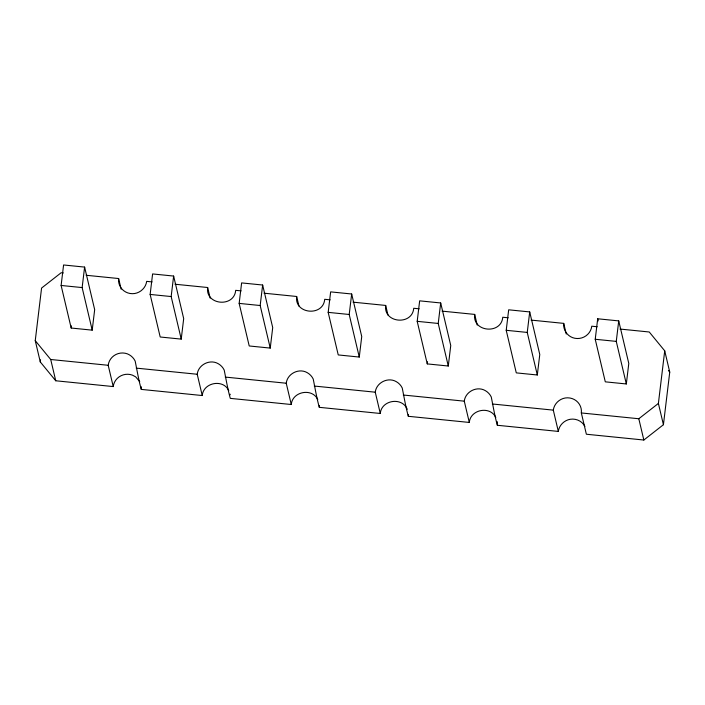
<?xml version="1.0" encoding="UTF-8"?>
<svg xmlns="http://www.w3.org/2000/svg" width="705" height="705" viewBox="0 0 705 705"><rect width="100%" height="100%" fill="white"/><g stroke="black" fill="none" stroke-linecap="round" stroke-linejoin="round"><path stroke-width="1.06" d="M139.74 381.617L135.677 376.858L132.461 375.157A14.135 13.712 -13.3 0 0 113.232 386.569L55.748 380.779L40.282 361.938L35.25 340.656L41.577 288.063L61.159 272.747L63.327 272.967M40.282 361.938L40.538 359.797M61.115 285.463L63.582 264.974L84.609 267.089L94.673 309.654L92.205 330.151L71.179 328.028L61.115 285.463L82.141 287.578L92.205 330.151M71.179 328.028L71.434 325.877M82.141 287.578L84.609 267.089M150.139 294.434L152.597 273.937L173.633 276.06L183.688 318.625L181.229 339.114L160.194 336.999L150.139 294.434L171.165 296.549L181.229 339.114M171.165 296.549L173.633 276.06M239.154 303.397L241.621 282.908L262.648 285.023L272.712 327.596L270.244 348.085L249.218 345.97L239.154 303.397L260.18 305.521L270.244 348.085M260.18 305.521L262.648 285.023M328.177 312.368L330.645 291.879L351.672 293.994L361.736 336.558L359.268 357.056L338.241 354.932L328.177 312.368L349.204 314.483L359.268 357.056M349.204 314.483L351.672 293.994M417.193 321.339L419.66 300.841L440.687 302.965L450.751 345.529L448.283 366.018L427.256 363.903L417.193 321.339L438.228 323.454L448.283 366.018M427.256 363.903L427.521 361.744M438.228 323.454L440.687 302.965M506.216 330.301L508.684 309.812L529.711 311.927L539.774 354.5L537.307 374.989L516.28 372.875L506.216 330.301L527.243 332.425L537.307 374.989M527.243 332.425L529.711 311.927M595.231 339.272L597.699 318.783L618.726 320.898L628.789 363.463L626.322 383.961L605.295 381.837L595.231 339.272L616.267 341.387L626.322 383.961M616.267 341.387L618.726 320.898M35.25 340.656L50.716 359.497L108.2 365.287A14.135 13.712 -13.3 0 1 127.429 353.875C130.813 355.25 133.589 357.796 135.175 361.092C137.078 370.486 138.656 380.057 141.264 389.398L202.247 395.54L197.215 374.258C198.193 365.419 208.257 359.638 216.453 362.837C219.837 364.212 222.613 366.767 224.199 370.063C226.102 379.449 227.68 389.019 230.288 398.369L291.271 404.511L286.239 383.229C287.217 374.39 297.272 368.6 305.468 371.808C308.852 373.183 311.628 375.73 313.223 379.034C315.117 388.42 316.695 397.99 319.303 407.331L380.286 413.474L375.254 392.192C376.232 383.361 386.296 377.572 394.492 380.779C397.876 382.154 400.651 384.701 402.238 387.997C404.141 397.391 405.719 406.952 408.327 416.302L469.31 422.445L464.278 401.163C465.256 392.324 475.311 386.543 483.515 389.742C486.899 391.116 489.675 393.672 491.262 396.968C493.156 406.353 494.734 415.924 497.342 425.274L558.325 431.416L553.302 410.134C554.095 403.983 559.197 398.959 565.278 397.981A14.135 13.712 -13.3 0 1 581.334 412.954L586.366 434.236L643.841 440.026L663.423 424.718L658.391 403.436L664.718 350.834L649.252 331.993L619.968 329.05M663.423 424.718L669.75 372.117L664.718 350.834M202.247 395.54C203.331 382.489 223.159 378.664 228.755 390.579M291.271 404.511C292.346 391.46 312.174 387.635 317.779 399.55M380.286 413.474C381.44 399.964 402.114 396.668 407.27 409.279M469.31 422.445C470.394 409.394 490.213 405.569 495.818 417.483M558.325 431.416C559.127 425.265 564.229 420.242 570.31 419.263A14.135 13.712 -13.3 0 1 584.921 426.41M581.334 412.954L638.809 418.744L658.391 403.436M86.098 275.267L118.634 278.537A14.135 13.712 -13.3 0 0 134.69 293.518C140.771 292.531 145.873 287.517 146.675 281.365L152.113 281.912M174.981 284.221L207.658 287.508L210.169 298.153M241.136 290.883L235.69 290.337C234.219 307.856 205.155 305.212 207.658 287.508M264.005 293.183L296.673 296.479L298.938 306.058M330.16 299.845L324.714 299.299C323.234 316.818 294.17 314.183 296.673 296.479M353.029 302.154L385.697 305.441L387.962 315.02M419.175 308.816L413.729 308.27C412.258 325.789 383.194 323.146 385.697 305.441M442.044 311.125L474.712 314.412L477.232 325.058M508.199 317.788L502.753 317.241C501.281 334.76 472.209 332.117 474.712 314.412M531.068 320.088L563.736 323.383L566.247 334.02M597.197 326.75L591.768 326.204A14.135 13.712 -13.3 0 1 572.539 337.625C566.838 335.483 563.031 329.464 563.736 323.383M136.232 368.116L197.215 374.258M225.256 377.078L286.239 383.229M314.271 386.049L375.254 392.192M403.295 395.02L464.278 401.163M492.319 403.983L553.302 410.134M668.402 370.486L669.75 372.117M230.05 394.165L230.235 394.782M638.809 418.744L643.841 440.026M597.699 318.783L598.201 320.907M118.634 278.537L121.145 289.182M108.2 365.287L113.232 386.569M50.716 359.497L55.748 380.779M497.298 421.687L497.342 425.274M408.301 414.514L408.327 416.302M319.277 405.542L319.303 407.331M141.229 386.71L141.264 389.398"/></g></svg>
